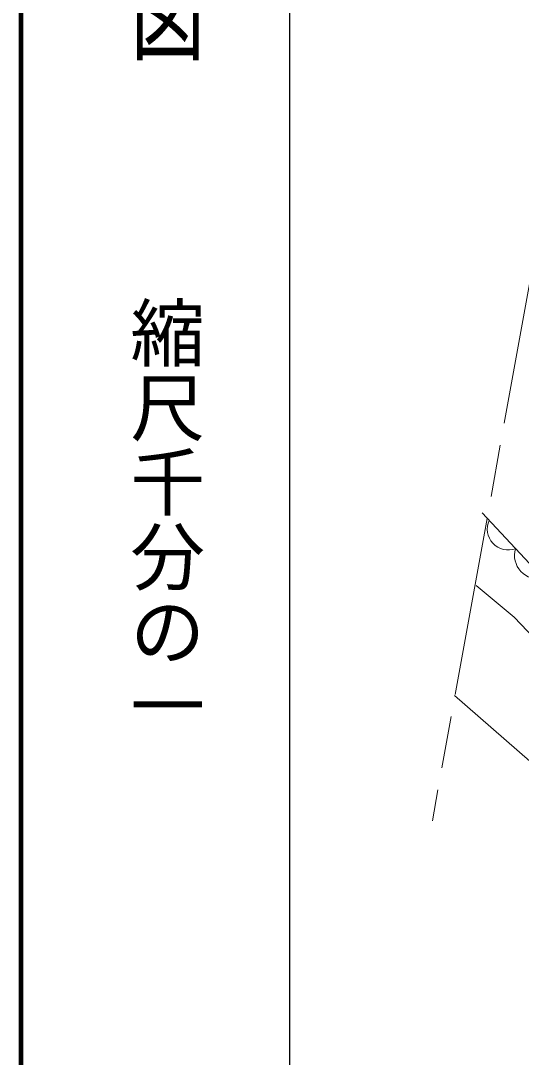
# Model space of a CAD drawing. Units: millimetres, scale not verified. Extents: x 40000 to 680000, y 20000 to 380000.
# Drawn here: x 40000 to 73534, y 239906 to 309434 of the extents above; entities that cross this region are included whole.
import ezdxf
from ezdxf.enums import TextEntityAlignment as Align

# ---------------------------------------------------------------- set-up
doc = ezdxf.new("R2010")
doc.units = ezdxf.units.MM
doc.header["$LTSCALE"] = 1000
doc.linetypes.add('CHAIN', pattern=[18.5, 12, -1.5, 3.5, -1.5])
for name, color, linetype, lineweight in [('M-BGD', 7, 'Continuous', 13), ('M-BMK', 2, 'CHAIN', 13), ('M-TTL', 2, 'Continuous', 140), ('M-TTL-BAND', 7, 'Continuous', 25)]:
    doc.layers.add(name, color=color, linetype=linetype, lineweight=lineweight)
doc.styles.add('@ＭＳ ゴシック', font='')
doc.styles.get('@ＭＳ ゴシック').set_extended_font_data('@MS Gothic')

msp = doc.modelspace()

# ---------------------------------------------------------------- linework, layer by layer
at = {"layer": 'M-BGD'}
for points in [[(70916, 276417), (84891, 261446), (93387, 253617), (96888, 251946), (103986, 250179), (108938, 249296), (114774, 249769), (119317, 250999), (126509, 254658), (130988, 257497), (135305, 260970), (137182, 263697)], [(70511, 271540), (73051, 269424), (76607, 265698), (80671, 261888), (81183, 261427)], [(69072, 264174), (75845, 258248), (77623, 256893), (89985, 246056), (92779, 244278), (93964, 243685), (98705, 242076), (101838, 241484), (106071, 241060), (107849, 240976), (110897, 241060), (117163, 241568), (125460, 242838), (129016, 243939), (131471, 245209), (134594, 247769), (136128, 248850), (137332, 249301), (139989, 250875), (145446, 255575), (150299, 259891)]]:
    msp.add_lwpolyline(points, dxfattribs=at)
for centre, radius, start, end in [((72672, 275350), 1414, 156.13277, 289.92119), ((74648, 273564), 1562, 163.04331, 283.01065)]:
    msp.add_arc(centre, radius, start, end, dxfattribs=at)
at = {"layer": 'M-BMK'}
msp.add_line((81117, 330656), (67578, 255770), dxfattribs=at)
at = {"layer": 'M-TTL'}
msp.add_line((40000, 380000), (40000, 20000), dxfattribs=at)
at = {"layer": 'M-TTL-BAND'}
msp.add_line((58000, 370000), (58000, 20000), dxfattribs=at)

# ---------------------------------------------------------------- texts
at = {"layer": 'M-TTL-BAND', "style": '@ＭＳ ゴシック', "width": 1.4}
msp.add_text('平  面  図', height=3666, rotation=270, dxfattribs=at).set_placement((49777, 306475), align=Align.MIDDLE_RIGHT)
at = {"layer": 'M-TTL-BAND', "style": '@ＭＳ ゴシック'}
msp.add_text('縮尺千分の一', height=3666, rotation=270, dxfattribs=at).set_placement((49777, 261030), align=Align.MIDDLE_RIGHT)

doc.saveas('drawing.dxf')
